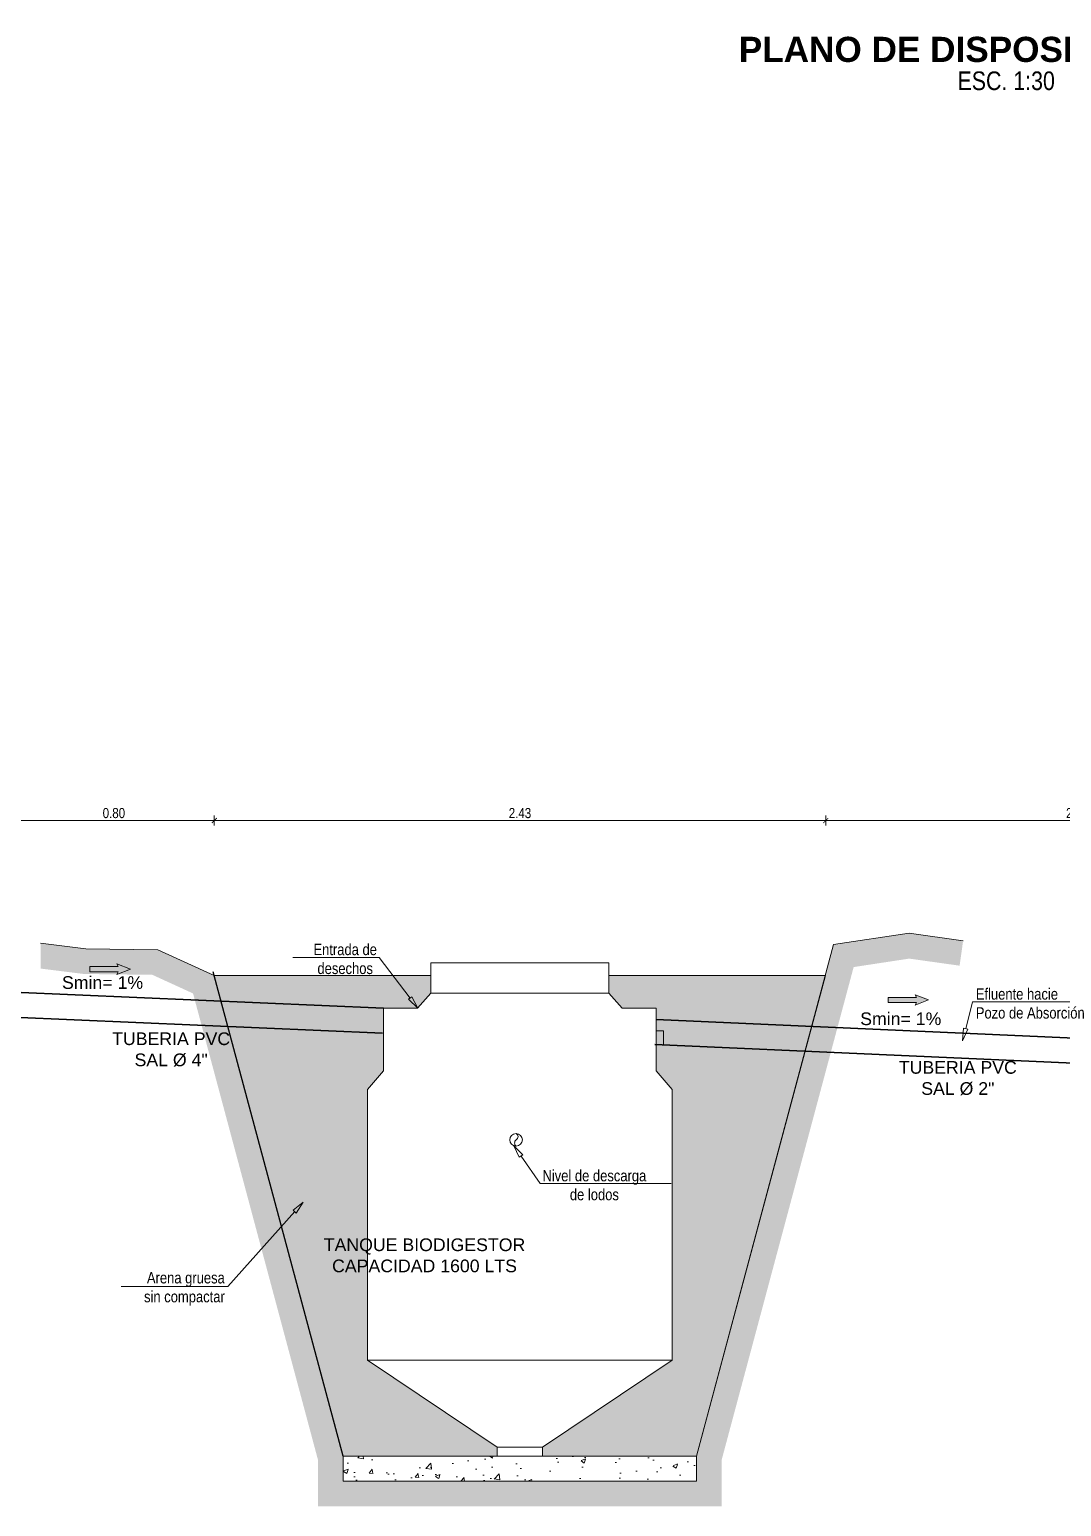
# Model space of a CAD drawing. Header units: metres. Extents: x 0 to 1843, y 1434 to 1492.
# Drawn here: x 1797.77 to 1801.87, y 1479.4 to 1485.27 of the extents above; entities that cross this region are included whole.
import ezdxf
from ezdxf import colors
from ezdxf.entities.mleader import LeaderData, LeaderLine
from ezdxf.enums import TextEntityAlignment as Align
from ezdxf.math import Vec2, Vec3

# ---------------------------------------------------------------- set-up
doc = ezdxf.new("R2010")
doc.units = ezdxf.units.M
doc.header["$LTSCALE"] = 0.005
for name, color, linetype, lineweight in [('-Acero techos', 252, 'Continuous', 13), ('-Achurado', 251, 'Continuous', 5), ('-Acotado', 251, 'Continuous', 5), ('-Terreno', 26, 'Continuous', 5), ('-Textos', 7, 'Continuous', 20), ('-Vista', 148, 'Continuous', 9)]:
    doc.layers.add(name, color=color, linetype=linetype, lineweight=lineweight)
for name, color, linetype in [('A_50_CotasExter', 7, 'Continuous'), ('G-TEXTOS-TITULOS', 4, 'Continuous'), ('PDF_Text', 7, 'Continuous')]:
    doc.layers.add(name, color=color, linetype=linetype)
for name, color, linetype, true_color in [('PDF2_Geometry', 9, 'Continuous', 0x808080), ('PDF_Geometry', 9, 'Continuous', 0x808080), ("PDF_Tub. de desague 4''", 7, 'Continuous', 0x002595)]:
    doc.layers.add(name, color=color, linetype=linetype, true_color=true_color)
doc.styles.add('-Arial Narrow', font='ARIALN.TTF')
doc.styles.add('25-TITULO', font='arialbd.ttf', dxfattribs={"height": 0.1})
doc.styles.add('PDF Arial-BoldMT', font='arial.ttf')
doc.dimstyles.new('Esc 1_20n', dxfattribs={"dimscale": 0.02, "dimtxt": 2, "dimasz": 1, "dimexe": 1, "dimexo": 1, "dimgap": 0.45, "dimtad": 1, "dimtoh": 1, "dimzin": 3, "dimdsep": 46, "dimtxsty": '-Arial Narrow', "dimblk": 'ARCHTICK', "dimcen": 1, "dimdle": 1, "dimclrd": 7, "dimclre": 7, "dimclrt": 7, "dimadec": 0, "dimazin": 0, "dimtfac": 1, "dimtix": 1, "dimtmove": 1, "dimatfit": 2, "dimldrblk": 'ARCHTICK', "dimfxl": 1, "dimfxlon": 1, "dimtolj": 2, "dimlwd": 5, "dimlwe": 5, "dimarcsym": 0})

# ---------------------------------------------------------------- blocks, each defined once
blk = doc.blocks.new('_ArchTick')
at = {"color": 0, "linetype": 'ByBlock', "const_width": 0.15}
blk.add_lwpolyline([(-0.5, -0.5), (0.5, 0.5)], dxfattribs=at)
blk = doc.blocks.new('*D221')
at = {"layer": 'A_50_CotasExter', "color": 7, "lineweight": 5, "ltscale": 0.005, "transparency": 16777216}
for p, q in [((1797.6869, 1482.1287), (1798.5248, 1482.1287)), ((1797.7069, 1482.1087), (1797.7069, 1482.1487)), ((1798.5048, 1482.1087), (1798.5048, 1482.1487))]:
    blk.add_line(p, q, dxfattribs=at)
at = {"layer": 'Defpoints', "color": 0, "ltscale": 0.005, "transparency": 16777216}
for p in [(1798.5048, 1482.1287), (1797.7069, 1481.6413), (1798.5048, 1481.5395)]:
    blk.add_point(p, dxfattribs=at)
at = {"layer": 'A_50_CotasExter', "color": 7, "lineweight": 5, "ltscale": 0.005, "transparency": 16777216, "xscale": 0.02, "yscale": 0.02, "zscale": 0.02, "rotation": 180}
blk.add_blockref('_ArchTick', (1797.7069, 1482.1287), dxfattribs=at)
at = {"layer": 'A_50_CotasExter', "color": 7, "lineweight": 5, "ltscale": 0.005, "transparency": 16777216, "xscale": 0.02, "yscale": 0.02, "zscale": 0.02}
blk.add_blockref('_ArchTick', (1798.5048, 1482.1287), dxfattribs=at)
at = {"layer": 'A_50_CotasExter', "color": 7, "ltscale": 0.005, "transparency": 16777216, "insert": (1798.1058, 1482.1581), "char_height": 0.04, "attachment_point": 5, "style": '-Arial Narrow'}
blk.add_mtext('\\A2;0.80', dxfattribs=at)
blk = doc.blocks.new('*D222')
at = {"layer": 'A_50_CotasExter', "color": 7, "lineweight": 5, "ltscale": 0.005, "transparency": 16777216}
for p, q in [((1798.4848, 1482.1287), (1800.9548, 1482.1287)), ((1798.5048, 1482.1087), (1798.5048, 1482.1487)), ((1800.9348, 1482.1087), (1800.9348, 1482.1487))]:
    blk.add_line(p, q, dxfattribs=at)
at = {"layer": 'Defpoints', "color": 0, "ltscale": 0.005, "transparency": 16777216}
for p in [(1800.9348, 1482.1287), (1800.9348, 1481.8802), (1798.5048, 1481.5395)]:
    blk.add_point(p, dxfattribs=at)
at = {"layer": 'A_50_CotasExter', "color": 7, "lineweight": 5, "ltscale": 0.005, "transparency": 16777216, "xscale": 0.02, "yscale": 0.02, "zscale": 0.02, "rotation": 180}
blk.add_blockref('_ArchTick', (1798.5048, 1482.1287), dxfattribs=at)
at = {"layer": 'A_50_CotasExter', "color": 7, "lineweight": 5, "ltscale": 0.005, "transparency": 16777216, "xscale": 0.02, "yscale": 0.02, "zscale": 0.02}
blk.add_blockref('_ArchTick', (1800.9348, 1482.1287), dxfattribs=at)
at = {"layer": 'A_50_CotasExter', "color": 7, "ltscale": 0.005, "transparency": 16777216, "insert": (1799.7198, 1482.1581), "char_height": 0.04, "attachment_point": 5, "style": '-Arial Narrow'}
blk.add_mtext('\\A2;2.43', dxfattribs=at)
blk = doc.blocks.new('_ClosedBlank')
at = {"color": 0, "linetype": 'ByBlock', "lineweight": -2}
for p, q in [((-1, 0.17), (0, 0)), ((-1, 0.17), (-1, -0.17)), ((0, 0), (-1, -0.17))]:
    blk.add_line(p, q, dxfattribs=at)
blk = doc.blocks.new('*D423')
at = {"layer": 'A_50_CotasExter', "color": 7, "lineweight": 5, "ltscale": 0.005, "transparency": 16777216}
for p, q in [((1800.9148, 1482.1287), (1802.9548, 1482.1287)), ((1800.9348, 1482.1087), (1800.9348, 1482.1487)), ((1802.9348, 1482.1087), (1802.9348, 1482.1487))]:
    blk.add_line(p, q, dxfattribs=at)
at = {"layer": 'Defpoints', "color": 0, "ltscale": 0.005, "transparency": 16777216}
for p in [(1802.9348, 1482.1287), (1802.9348, 1481.8802), (1800.9348, 1481.7422)]:
    blk.add_point(p, dxfattribs=at)
at = {"layer": 'A_50_CotasExter', "color": 7, "lineweight": 5, "ltscale": 0.005, "transparency": 16777216, "xscale": 0.02, "yscale": 0.02, "zscale": 0.02, "rotation": 180}
blk.add_blockref('_ArchTick', (1800.9348, 1482.1287), dxfattribs=at)
at = {"layer": 'A_50_CotasExter', "color": 7, "lineweight": 5, "ltscale": 0.005, "transparency": 16777216, "xscale": 0.02, "yscale": 0.02, "zscale": 0.02}
blk.add_blockref('_ArchTick', (1802.9348, 1482.1287), dxfattribs=at)
at = {"layer": 'A_50_CotasExter', "color": 7, "ltscale": 0.005, "transparency": 16777216, "insert": (1801.9348, 1482.1581), "char_height": 0.04, "attachment_point": 5, "style": '-Arial Narrow'}
blk.add_mtext('\\A2;2.00', dxfattribs=at)

msp = doc.modelspace()

# ---------------------------------------------------------------- hatches: boundary and pattern name
at = {"layer": '-Acero techos', "ltscale": 0.005, "true_color": 0x105689}
h = msp.add_hatch(color=146, dxfattribs=at)
h.dxf.hatch_style = 1
h.paths.add_polyline_path([(1798.12287, 1481.52812), (1798.01061, 1481.52812), (1798.01061, 1481.54824), (1798.12287, 1481.54824), (1798.11757, 1481.55883), (1798.17159, 1481.53871), (1798.11757, 1481.51753)])
h = msp.add_hatch(color=146, dxfattribs=at)
h.dxf.hatch_style = 1
h.paths.add_polyline_path([(1801.29519, 1481.40544), (1801.18293, 1481.40544), (1801.18293, 1481.42556), (1801.29519, 1481.42556), (1801.28989, 1481.43615), (1801.34391, 1481.41603), (1801.28989, 1481.39484)])
at = {"layer": '-Achurado'}
h = msp.add_hatch(dxfattribs=at)
h.set_pattern_fill('AR-SAND', color=256, scale=0.0009, style=0)
h.set_pattern_definition([(37.5, (-6.371044, 7e-13), (-0.00144002817, 0.04404719136), [0, -0.0347472, 0, -0.038862, 0, -0.0371475]), (7.5, (-6.371044, 7e-13), (0.0404570955, 0.064514259), [0, -0.0187452, 0, -0.0313182, 0, -0.0120015]), (327.5, (-6.399162, 7e-13), (0.0711893133, 0.0001293466), [0, -0.01143, 0, -0.041148, 0, -0.053721]), (317.5, (-6.39916, 7e-13), (0.0687200807, 0.0200636391), [0, -0.005715, 0, -0.0269748, 0, -0.030861])])
h.paths.add_polyline_path([(1799.11411, 1481.05988), (1799.1778, 1481.1337), (1799.1778, 1481.38371), (1799.31224, 1481.38371), (1799.36509, 1481.44346), (1799.36509, 1481.51298), (1798.5048, 1481.51298), (1799.01659, 1479.60298), (1799.62859, 1479.60298), (1799.62859, 1479.63883), (1799.11411, 1479.98541)])
h = msp.add_hatch(dxfattribs=at)
h.set_pattern_fill('AR-SAND', color=256, scale=0.0009, style=0)
h.set_pattern_definition([(37.5, (-9.3611, 7e-13), (-0.00144002817, 0.04404719136), [0, -0.0347472, 0, -0.038862, 0, -0.0371475]), (7.5, (-9.3611, 7e-13), (0.0404570955, 0.064514259), [0, -0.0187452, 0, -0.0313182, 0, -0.0120015]), (327.5, (-9.38922, 7e-13), (0.0711893133, 0.0001293466), [0, -0.01143, 0, -0.041148, 0, -0.053721]), (317.5, (-9.38922, 7e-13), (0.0687200807, 0.0200636391), [0, -0.005715, 0, -0.0269748, 0, -0.030861])])
h.paths.add_polyline_path([(1800.07314, 1481.51298), (1800.07314, 1481.44346), (1800.12598, 1481.38371), (1800.26043, 1481.38371), (1800.26043, 1481.1337), (1800.32411, 1481.05988), (1800.32411, 1479.98541), (1799.80963, 1479.63883), (1799.80963, 1479.60298), (1800.42164, 1479.60298), (1800.93342, 1481.51298)])
h = msp.add_hatch(dxfattribs=at)
h.set_pattern_fill('AR-CONC', color=256, scale=0.001)
h.set_pattern_definition([(50, (246.94137, 19.62786), (0.182184669, -0.015939086), [0.01905, -0.20955]), (355, (246.94137, 19.62786), (-0.035243421, 0.191056845), [0.01524, -0.167640584]), (100.451445, (246.95655, 19.62653), (0.146941247, 0.175117752), [0.016190009, -0.178090245]), (46.1842, (246.94137, 19.67866), (0.27107904, -0.042042328), [0.028575, -0.314325]), (96.635558, (246.96396, 19.67516), (0.237404134, 0.247426125), [0.024285023, -0.267135608]), (351.184151, (246.94137, 19.67866), (0.237404134, 0.247426125), [0.022859967, -0.251459732]), (21, (246.96677, 19.66596), (0.151614391, -0.102265198), [0.01905, -0.20955]), (326, (246.96677, 19.66596), (0.061802028, 0.184187966), [0.01524, -0.16764]), (71.451445, (246.9794, 19.65744), (0.21341642, 0.081922769), [0.016190009, -0.178089938]), (37.5, (246.94137, 19.62786), (0.0030886033, 0.0845550389), [0, -0.165608, 0, -0.17018, 0, -0.168275]), (7.5, (246.94137, 19.62786), (0.0668196625, 0.100180575), [0, -0.097028, 0, -0.161798, 0, -0.064135]), (327.5, (246.88473, 19.62786), (0.1355905952, -0.005728744), [0, -0.0635, 0, -0.19812, 0, -0.26289]), (317.5, (246.85933, 19.62786), (0.1481291814, 0.025426491), [0, -0.08255, 0, -0.131572, 0, -0.18669])])
h.paths.add_polyline_path([(1800.42164, 1479.60298), (1800.42164, 1479.50364), (1799.01659, 1479.50364), (1799.01659, 1479.60298)])
at = {"layer": '-Terreno'}
h = msp.add_hatch(dxfattribs=at)
h.set_pattern_fill('EARTH', color=256, scale=0.01, angle=45)
h.set_pattern_definition([(45, (-4.957085, 1.171253), (0, 0.0898025612), [0.0635, -0.0635]), (45, (-4.97392, 1.18809), (0, 0.0898025612), [0.0635, -0.0635]), (45, (-4.99076, 1.20493), (0, 0.0898025612), [0.0635, -0.0635]), (135, (-4.99076, 1.216155), (-0.0898025612, 0), [0.0635, -0.0635]), (135, (-4.97392, 1.23299), (-0.0898025612, 0), [0.0635, -0.0635]), (135, (-4.957085, 1.24983), (-0.0898025612, 0), [0.0635, -0.0635])])
h.paths.add_polyline_path([(1798.5048, 1481.51298), (1798.28099, 1481.61551), (1797.99364, 1481.61894), (1797.81412, 1481.64129), (1797.81412, 1481.54052), (1797.98685, 1481.51902), (1798.2586, 1481.51577), (1798.42039, 1481.44165), (1798.91659, 1479.58981), (1798.91659, 1479.40364), (1800.52164, 1479.40364), (1800.52164, 1479.58981), (1801.04592, 1481.54648), (1801.26672, 1481.5801), (1801.46703, 1481.55199), (1801.48093, 1481.65102), (1801.26613, 1481.68117), (1800.96625, 1481.6355), (1800.42164, 1479.60298), (1800.42164, 1479.50364), (1799.01659, 1479.50364), (1799.01659, 1479.60298)])

# ---------------------------------------------------------------- linework, layer by layer
at = {"layer": '-Acero techos', "color": 18, "ltscale": 0.005, "true_color": 0x000000}
for points in [[(1801.48093, 1481.65102), (1801.26613, 1481.68117), (1800.96625, 1481.6355), (1800.42164, 1479.60298), (1800.42164, 1479.50364), (1799.01659, 1479.50364), (1799.01659, 1479.60298), (1798.5048, 1481.51298), (1798.28099, 1481.61551), (1797.99364, 1481.61894), (1797.81412, 1481.64129)], [(1801.48093, 1481.65102), (1801.26613, 1481.68117), (1800.96625, 1481.6355), (1800.42164, 1479.60298), (1800.42164, 1479.50364), (1799.01659, 1479.50364), (1799.01659, 1479.60298), (1798.5048, 1481.51298), (1798.28099, 1481.61551), (1797.99364, 1481.61894), (1797.81412, 1481.64129)], [(1798.5048, 1481.51298), (1799.36509, 1481.51298), (1799.36509, 1481.44346), (1799.31224, 1481.38371), (1799.1778, 1481.38371), (1799.1778, 1481.1337), (1799.11411, 1481.05988), (1799.11411, 1479.98541), (1799.62859, 1479.63883), (1799.62859, 1479.60298), (1799.01659, 1479.60298), (1798.5048, 1481.51298)], [(1798.5048, 1481.51298), (1799.36509, 1481.51298), (1799.36509, 1481.44346), (1799.31224, 1481.38371), (1799.1778, 1481.38371), (1799.1778, 1481.1337), (1799.11411, 1481.05988), (1799.11411, 1479.98541), (1799.62859, 1479.63883), (1799.62859, 1479.60298), (1799.01659, 1479.60298), (1798.5048, 1481.51298)], [(1800.93342, 1481.51298), (1800.07314, 1481.51298), (1800.07314, 1481.44346), (1800.12598, 1481.38371), (1800.26043, 1481.38371), (1800.26043, 1481.1337), (1800.32411, 1481.05988), (1800.32411, 1479.98541), (1799.80963, 1479.63883), (1799.80963, 1479.60298), (1800.42164, 1479.60298), (1800.93342, 1481.51298)], [(1800.07314, 1481.51298), (1800.93342, 1481.51298)], [(1799.01659, 1479.60298), (1800.42164, 1479.60298)]]:
    msp.add_lwpolyline(points, dxfattribs=at)
at = {"layer": '-Acero techos', "color": 148, "ltscale": 0.005, "true_color": 0x09314e}
for points in [[(1798.12287, 1481.52812), (1798.11757, 1481.51753), (1798.17159, 1481.53871), (1798.11757, 1481.55883), (1798.12287, 1481.54824), (1798.01061, 1481.54824), (1798.01061, 1481.52812)], [(1801.29519, 1481.40544), (1801.28989, 1481.39484), (1801.34391, 1481.41603), (1801.28989, 1481.43615), (1801.29519, 1481.42556), (1801.18293, 1481.42556), (1801.18293, 1481.40544)]]:
    msp.add_lwpolyline(points, close=True, dxfattribs=at)
at = {"layer": '-Vista'}
msp.add_line((1799.36509, 1481.51298), (1798.5048, 1481.51298), dxfattribs=at)
msp.add_lwpolyline([(1799.01659, 1479.60298), (1798.50074, 1481.52812)])
at = {"layer": 'PDF2_Geometry', "color": 251, "lineweight": 5, "true_color": 0x545454}
msp.add_lwpolyline([(1799.82762, 1479.60298), (1800.42164, 1479.60298), (1800.42164, 1479.50364), (1799.01659, 1479.50364), (1799.01659, 1479.60298), (1799.82762, 1479.60298)], dxfattribs=at)
at = {"layer": 'PDF_Geometry', "color": 164, "lineweight": 35, "true_color": 0x002595}
for points in [[(1797.70687, 1481.44736), (1799.1778, 1481.38371)], [(1797.70255, 1481.34745), (1799.17347, 1481.2838)], [(1800.26043, 1481.33821), (1802.9348, 1481.21941)], [(1800.25599, 1481.23831), (1802.93036, 1481.11951)]]:
    msp.add_lwpolyline(points, dxfattribs=at)
at = {"layer": "PDF_Tub. de desague 4''", "lineweight": 13}
for p, q in [((1800.07314, 1481.56298), (1799.36509, 1481.56298)), ((1799.36509, 1481.56298), (1799.36509, 1481.44346)), ((1800.07314, 1481.44346), (1800.07314, 1481.56298)), ((1799.31224, 1481.38371), (1799.36509, 1481.44346)), ((1800.12598, 1481.38371), (1800.07314, 1481.44346)), ((1800.12598, 1481.38371), (1800.26043, 1481.38371)), ((1800.26043, 1481.1337), (1800.26043, 1481.38371)), ((1799.1778, 1481.1337), (1799.11411, 1481.05988)), ((1800.26043, 1481.1337), (1800.32411, 1481.05988)), ((1799.11411, 1479.98541), (1799.62859, 1479.63883)), ((1799.80963, 1479.63883), (1800.32411, 1479.98541)), ((1799.62859, 1479.60298), (1799.62859, 1479.63883)), ((1799.62859, 1479.63883), (1799.80963, 1479.63883)), ((1799.62859, 1479.60298), (1799.80963, 1479.60298)), ((1799.80963, 1479.60298), (1799.80963, 1479.63883))]:
    msp.add_line(p, q, dxfattribs=at)
for points in [[(1799.36599, 1481.44346), (1800.07314, 1481.44346)], [(1799.1778, 1481.38371), (1799.31315, 1481.38371)], [(1799.1778, 1481.1337), (1799.1778, 1481.38371)], [(1800.26043, 1481.29379), (1800.28986, 1481.29379), (1800.28986, 1481.23808), (1800.26043, 1481.23808)], [(1800.32411, 1481.05988), (1800.32411, 1479.98541), (1799.11411, 1479.98541), (1799.11411, 1480.83291)], [(1799.11411, 1480.83291), (1799.11411, 1481.05988)]]:
    msp.add_lwpolyline(points, dxfattribs=at)
msp.add_circle((1799.70428, 1480.86025), 0.02489, dxfattribs=at)
for centre, radius, start, end in [((1799.69793, 1480.87296), 0.0143, 298.062149, 61.937851), ((1799.71487, 1480.84754), 0.01642, 130.902405, 229.097595)]:
    msp.add_arc(centre, radius, start, end, dxfattribs=at)

# ---------------------------------------------------------------- texts
at = {"layer": '-Textos', "lineweight": 5, "style": '-Arial Narrow'}
msp.add_text('ESC. 1:30', height=0.074078, dxfattribs=at).set_placement((1801.65214, 1485.06751), align=Align.MIDDLE_CENTER)
at = {"layer": 'G-TEXTOS-TITULOS', "color": 219, "lineweight": 5, "true_color": 0x642165, "style": '25-TITULO'}
msp.add_text('PLANO DE DISPOSICIÓN FINAL', height=0.1, dxfattribs=at).set_placement((1801.65249, 1485.19221), align=Align.MIDDLE_CENTER)
at = {"layer": 'PDF_Text', "style": 'PDF Arial-BoldMT'}
for s, insert, char_height, attachment_point in [('Smin= 1%', (1797.89955, 1481.48472), 0.050341, 4), ('Smin= 1%', (1801.07187, 1481.34075), 0.050341, 4), ('\\pxqc;TUBERIA PVC\\PSAL Ø 4"', (1798.09889, 1481.21887), 0.0503406, 4), ('\\pxqc;TUBERIA PVC\\PSAL Ø 2"', (1801.22549, 1481.105), 0.0503406, 4), ('\\pxqc;TANQUE BIODIGESTOR\\PCAPACIDAD 1600 LTS', (1799.74084, 1480.40098), 0.0503406, 6)]:
    msp.add_mtext(s, dxfattribs=dict(at, insert=insert, char_height=char_height, attachment_point=attachment_point))

# ---------------------------------------------------------------- dimensions: what is measured, and where the dimension line sits
at = {"layer": 'A_50_CotasExter', "color": 18, "ltscale": 0.005, "true_color": 0x000000}
for base, p1, p2, picture, middle in [((1798.5048, 1482.12872), (1797.70687, 1481.64129), (1798.5048, 1481.5395), '*D221', (1798.10584, 1482.15815)), ((1800.9348, 1482.12872), (1798.5048, 1481.5395), (1800.9348, 1481.88016), '*D222', (1799.7198, 1482.15815)), ((1802.9348, 1482.12872), (1800.9348, 1481.74224), (1802.9348, 1481.88016), '*D423', (1801.9348, 1482.15815))]:
    dim = msp.add_linear_dim(base=base, p1=p1, p2=p2, angle=180, dimstyle='Esc 1_20n', dxfattribs=at)
    dim.commit()
    dim.dimension.update_dxf_attribs({"geometry": picture, "text_midpoint": middle})

# ---------------------------------------------------------------- leaders
at = {"layer": '-Acotado'}
ml = msp.add_multileader_mtext('Standard', dxfattribs=at)
ml.set_content('Entrada de \\Pdesechos', color=7, style='-Arial Narrow')
ml.set_leader_properties(color=7, linetype='ByLayer', lineweight=0)
ml.set_arrow_properties(name='CLOSEDBLANK')
ml.build(insert=Vec2(0, 0))
ml.multileader.update_dxf_attribs({"has_dogleg": 0, "text_left_attachment_type": 6, "text_right_attachment_type": 6, "dogleg_length": 0, "arrow_head_size": 0.05, "scale": 0.025})
ctx = ml.context
ctx.base_point, ctx.scale, ctx.char_height, ctx.arrow_head_size, ctx.landing_gap_size, ctx.plane_origin = Vec3(1798.88963, 1481.58482), 0.025, 0.045, 0.05, 0.0125, Vec3(1799.31503, 1481.76041)
ctx.left_attachment, ctx.right_attachment, ctx.text_align_type = 6, 6, 1
notes = []
notes.append((ctx, [(1, (1, 1, 0), (1799.16054, 1481.58482), (-1, 0), 0, [(1, [(1799.31388, 1481.38377)], 0, [])])]))
ctx.mtext.insert, ctx.mtext.alignment, ctx.mtext.flow_direction = Vec3(1799.02508, 1481.63882), 2, 5
ml = msp.add_multileader_mtext('Standard', dxfattribs=at)
ml.set_content('Efluente hacie\\PPozo de Absorción', color=7, style='-Arial Narrow')
ml.set_leader_properties(color=7, linetype='ByLayer', lineweight=0)
ml.set_arrow_properties(name='CLOSEDBLANK')
ml.build(insert=Vec2(0, 0))
ml.multileader.update_dxf_attribs({"has_dogleg": 0, "text_left_attachment_type": 6, "text_right_attachment_type": 6, "dogleg_length": 0, "arrow_head_size": 0.05, "scale": 0.025})
ctx = ml.context
ctx.base_point, ctx.scale, ctx.char_height, ctx.arrow_head_size, ctx.landing_gap_size, ctx.plane_origin = Vec3(1801.51888, 1481.408), 0.025, 0.045, 0.05, 0.0125, Vec3(1801.4964, 1481.2532)
ctx.left_attachment, ctx.right_attachment = 6, 6
notes.append((ctx, [(0, (1, 1, 0), (1801.51888, 1481.408), (1, 0), 0, [(0, [(1801.47848, 1481.2532)], 0, [])])]))
ctx.mtext.insert, ctx.mtext.flow_direction = Vec3(1801.53138, 1481.462), 5
ml = msp.add_multileader_mtext('Standard', dxfattribs=at)
ml.set_content('Nivel de descarga\\Pde lodos', color=7, style='-Arial Narrow')
ml.set_leader_properties(color=7, linetype='ByLayer', lineweight=0)
ml.set_arrow_properties(name='CLOSEDBLANK')
ml.build(insert=Vec2(0, 0))
ml.multileader.update_dxf_attribs({"has_dogleg": 0, "text_left_attachment_type": 6, "text_right_attachment_type": 6, "dogleg_length": 0, "arrow_head_size": 0.05, "scale": 0.025})
ctx = ml.context
ctx.base_point, ctx.scale, ctx.char_height, ctx.arrow_head_size, ctx.landing_gap_size, ctx.plane_origin = Vec3(1799.79968, 1480.68632), 0.025, 0.045, 0.05, 0.0125, Vec3(1799.44141, 1480.46082)
ctx.left_attachment, ctx.right_attachment, ctx.text_align_type = 6, 6, 1
notes.append((ctx, [(0, (1, 1, 0), (1799.79968, 1480.68632), (1, 0), 0, [(1, [(1799.69574, 1480.83687)], 0, [])])]))
ctx.mtext.insert, ctx.mtext.alignment, ctx.mtext.flow_direction = Vec3(1800.01544, 1480.74032), 2, 5
ml = msp.add_multileader_mtext('Standard', dxfattribs=at)
ml.set_content('Arena gruesa \\Psin compactar', color=7, style='-Arial Narrow')
ml.set_leader_properties(color=7, linetype='ByLayer', lineweight=0)
ml.set_arrow_properties(name='CLOSEDBLANK')
ml.build(insert=Vec2(0, 0))
ml.multileader.update_dxf_attribs({"has_dogleg": 0, "text_left_attachment_type": 6, "text_right_attachment_type": 6, "dogleg_length": 0, "arrow_head_size": 0.05, "scale": 0.025})
ctx = ml.context
ctx.base_point, ctx.scale, ctx.char_height, ctx.arrow_head_size, ctx.landing_gap_size, ctx.plane_origin = Vec3(1798.21401, 1480.27724), 0.025, 0.045, 0.05, 0.0125, Vec3(1798.85778, 1480.61235)
ctx.left_attachment, ctx.right_attachment, ctx.text_align_type = 6, 6, 2
notes.append((ctx, [(1, (1, 1, 0), (1798.55904, 1480.27724), (-1, 0), 0, [(0, [(1798.85778, 1480.61235)], 0, [])])]))
ctx.mtext.insert, ctx.mtext.alignment, ctx.mtext.flow_direction = Vec3(1798.54654, 1480.33473), 3, 5
for ctx, leaders in notes:
    for number, flags, end, landing, length, lines in leaders:
        leader = LeaderData()
        leader.index, (leader.has_last_leader_line, leader.has_dogleg_vector, leader.attachment_direction) = number, flags
        leader.last_leader_point, leader.dogleg_vector, leader.dogleg_length = Vec3(end), Vec3(landing), length
        for number, points, colour, breaks in lines:
            line = LeaderLine()
            line.index, line.vertices, line.color, line.breaks = number, Vec3.list(points), colors.encode_raw_color(colour), breaks
            leader.lines.append(line)
        ctx.leaders.append(leader)

doc.saveas('drawing.dxf')
